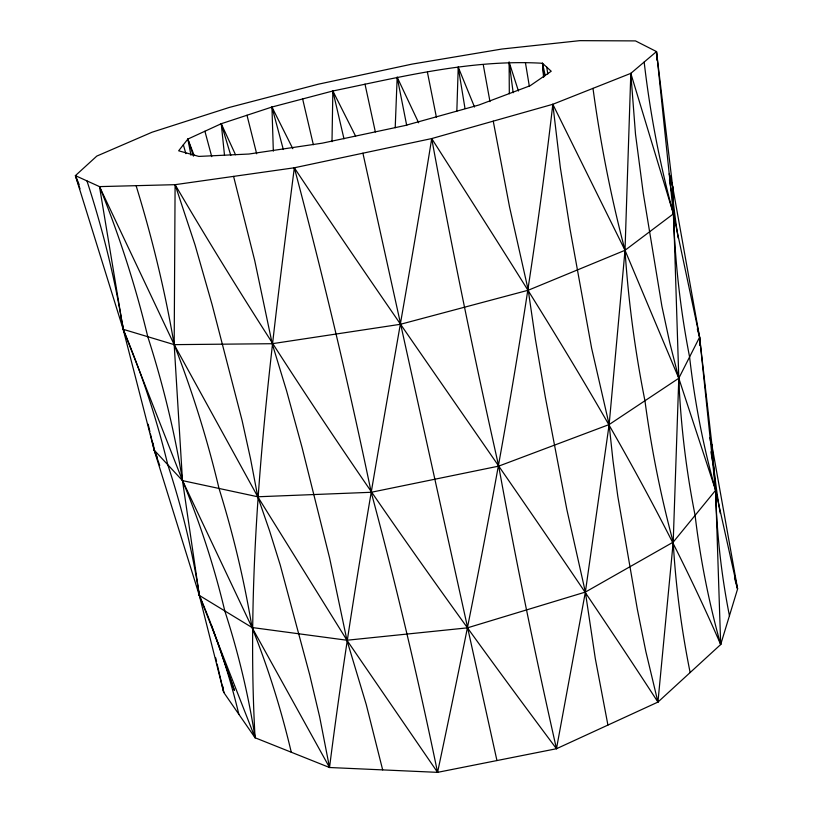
<?xml version="1.0" encoding="UTF-8"?>
<svg xmlns="http://www.w3.org/2000/svg" width="813" height="813" viewBox="0 0 813 813"><rect width="100%" height="100%" fill="white"/><g stroke="black" fill="none" stroke-linecap="round" stroke-linejoin="round"><path stroke-width="1.22" d="M734.515 577.972A1354.417 964.34 -25.6 0 0 737.564 588.927L715.613 490.29A2240.415 1357.68 -18.8 0 1 689.597 356.998A2345.505 1413.207 -21.1 0 1 673.377 213.849L656.508 51.575L630.817 73.363L552.82 104.288L431.713 138.566L294.326 167.783L175.1 184.673L174.185 344.641L182.488 480.615L199.327 595.421L223.727 692.391L255.069 737.757L329.529 767.513L437.567 772.35L556.468 748.732L657.941 702.086L720.684 644.526L737.604 588.917L712.117 446.367L699.607 337.182L672.727 187.081L656.508 51.575L635.471 40.904L579.801 40.65L501.885 49.034L412.039 64.115L318.635 84.135L229.256 107.448L152.041 132.224L96.818 156.076L75.396 175.638L123.18 329.316A1969.442 1268.991 -0.7 0 1 167.803 464.833A1893.619 1224.5 -2.9 0 1 199.368 595.411A1706.538 1101.717 -9.1 0 1 238.849 714.332M331.999 141.706L332.852 90.985C401.754 76.788 471.631 59.105 542.484 63.272L551.224 71.239L530.137 85.741L478.918 105.009L404.772 125.598L322.263 143.169L248.92 154.033L198.819 156.421L178.657 150.801L187.844 139.084L221.248 123.718L271.949 107.031L332.852 90.985L355.637 136.218M456.835 111.208L458.227 67.154L474.518 107.031M729.454 615.807A1987.368 1206.573 -12.2 0 1 715.582 490.29L699.607 337.182L673.418 213.849L630.817 73.363L625.014 250.292L609.14 424.559L585.37 592.077L556.468 748.732C420.463 566.915 289.956 380.697 175.1 184.673L99.501 186.614L75.396 175.638L79.999 188.768M669.597 174.795L672.727 187.081L678.794 378.258L673.205 542.149L657.941 702.086C540.615 521.367 413.532 347.242 294.326 167.783C270.201 356.663 244.439 546.915 255.069 737.757L199.327 595.421L154.185 450.107L123.18 329.316A2242.488 1409.996 5.9 0 0 86.961 180.923M395.209 127.743L397.171 77.205L418.644 122.814M99.532 186.594A4509.538 2116.219 -3.2 0 1 147.773 336.724A4132.154 1993.862 -5.7 0 1 182.529 480.605L252.03 627.514L329.529 767.513C356.185 556.722 398.045 348.279 431.713 138.566C536.021 302.365 643.185 465.829 720.684 644.526L715.613 490.29L678.794 378.258L625.014 250.292L552.82 104.288C526.966 328.97 484.406 551.224 437.567 772.35L346.938 640.238L257.792 496.773L174.185 344.641L99.501 186.614L123.18 329.316L182.488 480.615A3328.93 1687.89 -13.2 0 1 224.805 610.959A3130.497 1598.937 -15.6 0 1 255.109 737.747M150.466 434.081L154.185 450.107L182.488 480.615L257.792 496.773L371.216 492.282L498.694 466.134L609.14 424.559L678.794 378.258L699.607 337.182A1527.424 1084.674 -33.5 0 1 697.32 328.98M273.331 151.147L271.949 107.031L292.812 148.698M224.5 155.242L221.248 123.718L235.516 154.734M190.984 155.232L187.844 139.084L194.165 155.537M153.068 442.994A1357.243 997.653 13.5 0 1 154.226 450.107L159.724 465.473M211.35 625.055L234.398 690.359L221.908 654.739M175.1 184.673L195.059 244.987L212.102 304.631L242.122 420.595L250.506 458.664L257.792 496.773L269.581 530.869L280.231 565.015L309.783 675.146L319.651 716.863L329.529 767.513M187.844 139.084L193.453 156.126M509.314 93.79L509.111 62.134L518.45 91.005M221.248 123.718L230.801 155.446M136.096 185.669C152.153 237.782 165.009 290.891 174.185 344.641C192.407 391.48 207.386 439.569 219.022 488.461C233.189 533.978 244.246 580.472 252.03 627.514C268.219 668.022 281.257 709.769 291.267 752.228M183.362 144.795L185.872 153.647M271.949 107.031L283.32 149.521M204.906 131.239L211.736 156.635M294.326 167.783C322.903 275.211 348.533 383.462 371.216 492.282C396.134 584.933 418.126 678.398 437.567 772.35M678.794 378.258L669.709 342.527L661.894 306.206L643.246 193.118L635.502 134.216L630.817 73.363M233.585 176.391L254.733 260.607L272.213 343.706L286.643 391.033L302.07 447.526L329.631 558.084L346.938 640.238L366.236 704.505L382.669 769.891M246.989 115.243L256.674 153.789M657.941 702.086L645.837 651.487L637.321 609.191L617.778 496.174L612.972 460.565L609.14 424.559L591.61 348.147L570.106 229.449L560.37 167.763L552.82 104.288M709.932 437.76L712.117 446.367L715.613 490.29L673.205 542.149L585.37 592.077L467.404 627.86L346.938 640.238L252.03 627.514L199.327 595.421L198.402 590.533M302.639 98.942L313.34 144.714M332.852 90.985L343.99 138.84M215.689 657.839L216.543 661.538M217.122 664.008L223.727 692.391M148.169 424.213L149.887 431.612M556.468 748.732C535.269 654.953 515.889 560.736 498.694 466.134C474.223 357.405 451.876 248.178 431.713 138.566M543.551 77.133L542.484 63.272L545.269 75.609M362.913 153.2L496.946 760.551M375.362 131.98L364.986 84.095M607.921 725.074L595.299 658.581L585.37 592.077L566.885 509.721L545.36 397.303L535.421 339.356L528.257 290.231L509.538 206.909L493.247 121.147M436.418 117.306L427.425 72.225M406.713 125.476L397.171 77.205M690.135 672.554C681.477 629.547 675.705 585.949 673.205 542.149C660.725 495.696 651.284 448.441 644.943 400.758C635.044 351.104 628.368 300.81 625.014 250.292C610.98 197.051 600.39 142.915 592.992 88.363M489.985 101.615L483.247 64.684M197.478 585.645L197.935 588.094M529.354 86.33L525.432 62.692M464.985 108.403L458.227 67.154M546.753 67.154L547.81 74.024M513.176 92.743L509.111 62.134M122.6 324.428L123.18 329.316L174.185 344.641L272.213 343.706L400.392 324.296L528.257 290.231L625.014 250.292L673.418 213.849A2735.613 1592.25 -27.9 0 1 644.17 62.062M543.958 76.747L542.484 63.272M673.032 195.943L672.727 187.081A1171.889 889.097 -53 0 1 669.16 173.87M710.308 440.006A1057.012 807.787 -46.1 0 0 712.076 446.378L712.229 453.898M720.653 644.526A4181.239 1881.323 -6.8 0 1 695.105 515.412A4548.217 2013.059 -9.4 0 1 678.753 378.258M75.436 175.628A1399.874 1025.396 15.4 0 1 79.074 184.48M673.154 198.352A1083.404 827.725 -47.8 0 1 672.697 187.081M669.434 179.876A1580.259 1117.153 -35.5 0 0 673.093 199.957A1527.424 1084.674 -33.5 0 0 678.154 237.996M656.792 60.05A1580.259 1117.153 -35.5 0 1 656.457 51.585M154.226 450.097A1247.742 919.493 7.8 0 1 157.468 457.841M710.918 451.815A1393.401 993.557 -27.5 0 0 713.834 467.556A1354.417 964.34 -25.6 0 0 720.227 513.186M699.841 345.647A1393.401 993.557 -27.5 0 1 699.566 337.182M712.33 454.142A987.744 751.324 -41.2 0 1 712.076 446.367M222.813 686.233A1215.496 894.32 6 0 1 223.768 692.391"/></g></svg>
